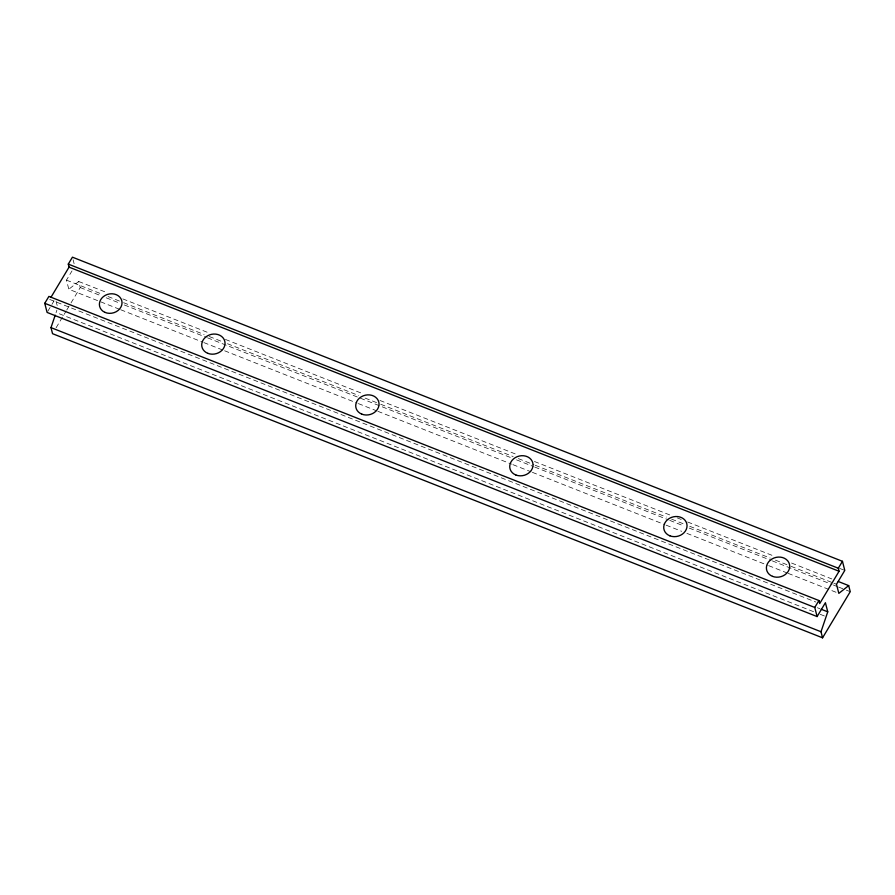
<?xml version="1.0" encoding="UTF-8"?>
<svg xmlns="http://www.w3.org/2000/svg" width="895" height="895" viewBox="0 0 895 895"><rect width="100%" height="100%" fill="white"/><g stroke="black" fill="none" stroke-linecap="round" stroke-linejoin="round"><path stroke-width="0.67" stroke-dasharray="4.47 3.36" d="M56.049 312.679L56.888 310.185M47.782 311.281L51.239 305.508M51.932 304.356L54.013 300.899M119.449 309.245L68.814 289.242L66.476 280.135L72.014 270.905M56.094 327.771L66.04 311.214M66.745 310.028L70.302 304.11M71.007 302.935L80.237 287.552L78.682 281.477L68.814 289.242M839.599 568.37L844.79 570.417M78.682 281.477L105.946 292.24M122.828 298.908L209.822 333.276M225.406 339.429L363.046 393.789M379.928 400.457L516.27 454.313M534.449 461.496L672.089 515.856M677.291 517.903L681.184 519.447M687.673 522.009L773.381 555.862M791.56 563.044L831.813 578.942M66.476 280.135L101.527 293.974M108.026 296.547L122.313 302.186M123.611 302.7L204.116 334.495M209.307 336.542L222.296 341.677M227.487 343.725L358.638 395.523M365.126 398.096L379.413 403.734M380.711 404.249L513.159 456.562M518.35 458.609L533.935 464.762M535.232 465.277L666.383 517.075M671.574 519.134L684.563 524.257M689.754 526.305L770.259 558.111M775.45 560.158L789.737 565.797M791.035 566.311L832.585 582.723M833.883 583.238L836.489 584.267M80.237 287.552L101.012 295.753M106.203 297.811L119.192 302.935M124.383 304.982L206.197 337.292M207.495 337.807L511.336 457.826M516.538 459.873L533.42 466.541M534.718 467.056L668.464 519.883M669.762 520.387L684.037 526.036M689.24 528.084L771.043 560.393M772.34 560.908L832.07 584.502M833.368 585.017L837.261 586.549M838.559 587.064L845.059 589.626M846.357 590.141L850.25 591.684M120.747 309.759L202.561 342.069M203.859 342.584L223.336 350.269M224.634 350.784L357.083 403.097M358.38 403.611L376.56 410.794M377.858 411.308L511.604 464.136M512.902 464.639L531.082 471.822M532.38 472.336L664.828 524.649M666.126 525.164L681.71 531.317M686.901 533.364L767.407 565.17M768.704 565.674L786.884 572.856M788.182 573.371L836.232 592.345M49.684 299.433L815.804 602.033M817.359 607.727L819.954 608.757M59.294 313.776L815.021 612.258M820.223 614.317L826.712 616.879M73.11 259.785L74.106 263.689M56.061 301.19L57.403 306.403"/><path stroke-width="1.34" d="M838.302 581.504L848.695 585.61L850.25 591.684L822.561 637.822L52.548 333.69L50.993 327.615L55.21 315.174M822.561 637.822L821.006 631.747L827.752 611.833L825.414 602.715L817.101 616.565L47.088 312.433L44.75 303.315L48.901 296.402L818.914 600.534L819.697 603.566L839.074 571.267L838.302 568.224L842.452 561.31L72.439 257.178L68.288 264.103L69.06 267.135L51.116 297.039M817.101 616.565L814.763 607.448L818.914 600.534M848.695 585.61L838.828 593.374L836.489 584.267L844.79 570.417L842.452 561.31M68.288 264.103L838.302 568.224M69.06 267.135L839.074 571.267M821.252 609.271L827.752 611.833M44.75 303.315L814.763 607.448M50.993 327.615L821.006 631.747M104.86 312.333A11.445 9.688 -14.4 0 0 122.044 302.957A11.445 9.688 -14.4 0 0 105.218 295.395A11.445 9.688 -14.4 0 0 104.86 312.333M207.841 353.346A11.769 9.957 -14.4 0 0 225.037 343.009A11.769 9.957 -14.4 0 0 207.26 335.983A11.769 9.957 -14.4 0 0 207.841 353.346M361.837 414.161A11.769 9.957 -14.4 0 0 379.044 403.835A11.769 9.957 -14.4 0 0 361.256 396.809A11.769 9.957 -14.4 0 0 361.837 414.161M515.844 474.988A11.769 9.957 -14.4 0 0 533.04 464.662A11.769 9.957 -14.4 0 0 515.263 457.636A11.769 9.957 -14.4 0 0 515.844 474.988M669.852 535.814A11.769 9.957 -14.4 0 0 687.047 525.488A11.769 9.957 -14.4 0 0 669.259 518.462A11.769 9.957 -14.4 0 0 669.852 535.814M772.519 576.369A11.769 9.957 -14.4 0 0 789.714 566.043A11.769 9.957 -14.4 0 0 771.926 559.017A11.769 9.957 -14.4 0 0 772.519 576.369"/></g></svg>
